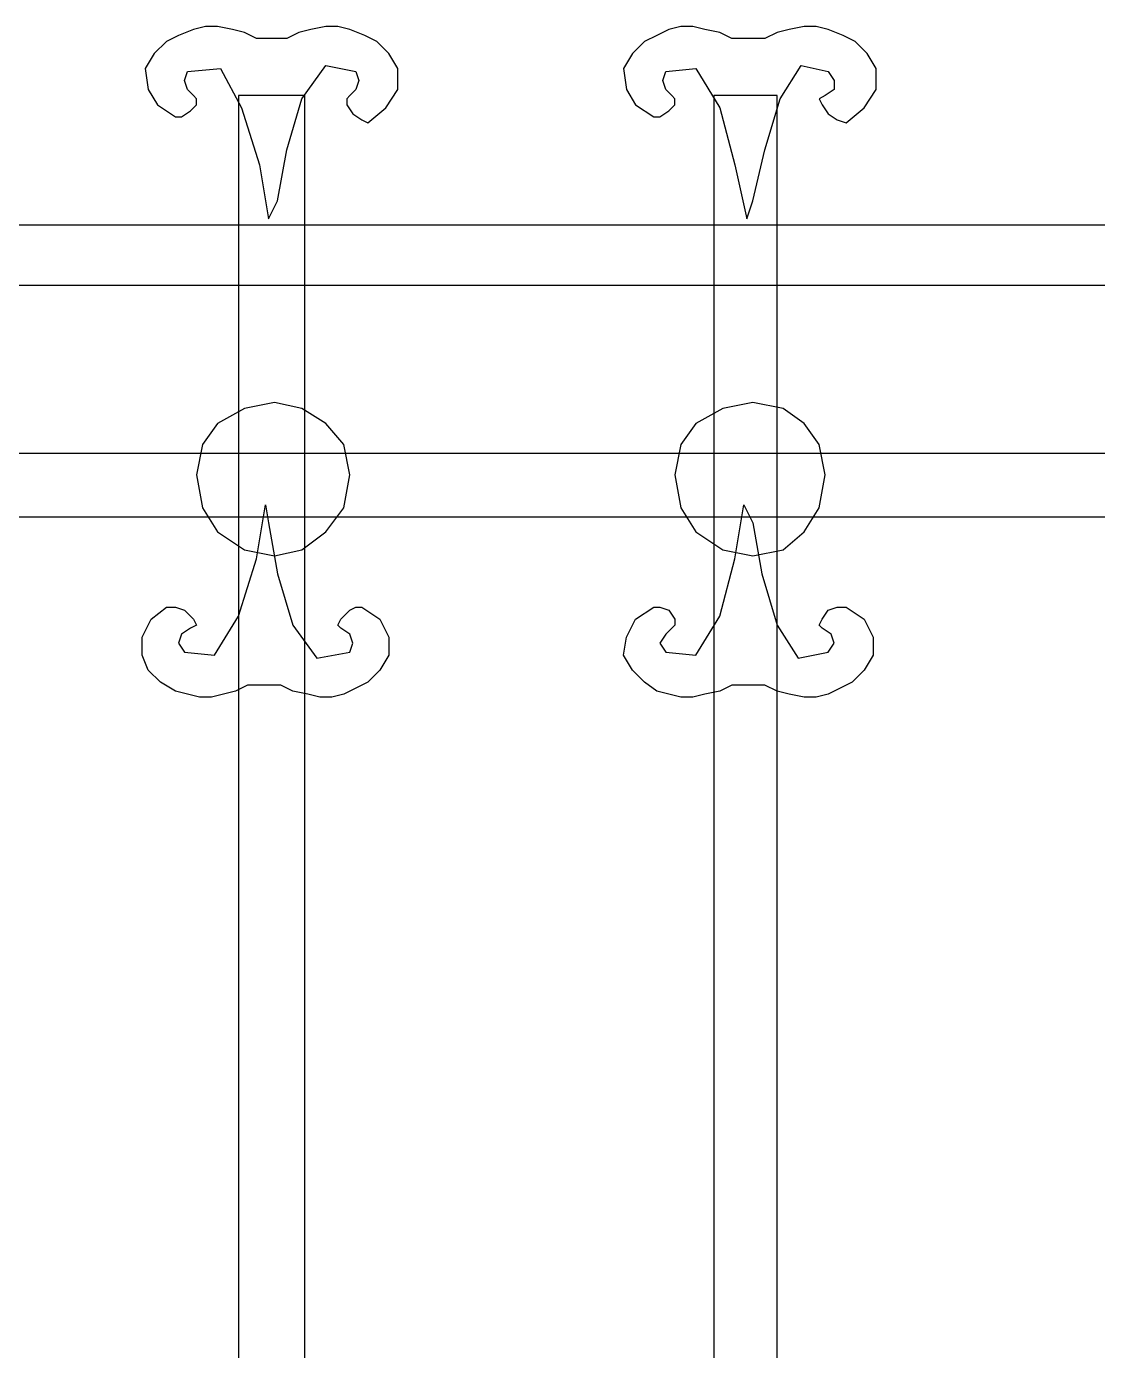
# Model space of a CAD drawing. Header units: centimetres. Extents: x -44.8 to 53, y -30.8 to 53.
# Drawn here: x 3.77 to 26.84, y 24.5 to 53.02 of the extents above; entities that cross this region are included whole.
import ezdxf

# ---------------------------------------------------------------- set-up
doc = ezdxf.new("R2010")
doc.units = ezdxf.units.CM
doc.header["$MEASUREMENT"] = 0
doc.layers.add('layer 1', color=7, linetype='Continuous')

msp = doc.modelspace()

# ---------------------------------------------------------------- linework, layer by layer
at = {"layer": 'layer 1', "color": 156}
for points, knots in [([(8.72771, 52.75843), (8.72771, 52.75843), (9.3755, 52.75843), (9.3755, 52.75843), (9.3755, 52.75843), (9.3755, 52.75843), (9.3755, 52.75843), (9.3755, 52.75843), (9.3755, 52.75843), (9.3755, 52.75843), (9.63461, 52.88799), (9.63461, 52.88799), (9.63461, 52.88799), (9.63461, 52.88799), (9.89372, 52.95277), (9.89372, 52.95277), (9.89372, 52.95277), (9.89372, 52.95277), (10.21762, 53.01755), (10.21762, 53.01755), (10.21762, 53.01755), (10.21762, 53.01755), (10.47673, 53.01755), (10.47673, 53.01755), (10.47673, 53.01755), (10.47673, 53.01755), (10.73584, 52.95277), (10.73584, 52.95277), (10.73584, 52.95277), (10.73584, 52.95277), (11.05974, 52.82321), (11.05974, 52.82321), (11.05974, 52.82321), (11.05974, 52.82321), (11.31885, 52.69365), (11.31885, 52.69365), (11.31885, 52.69365), (11.31885, 52.69365), (11.57797, 52.43454), (11.57797, 52.43454), (11.57797, 52.43454), (11.57797, 52.43454), (11.7723, 52.11065), (11.7723, 52.11065), (11.7723, 52.11065), (11.7723, 52.11065), (11.7723, 51.6572), (11.7723, 51.6572), (11.7723, 51.6572), (11.7723, 51.6572), (11.51319, 51.26852), (11.51319, 51.26852), (11.51319, 51.26852), (11.51319, 51.26852), (11.12452, 50.94463), (11.12452, 50.94463), (11.12452, 50.94463), (11.12452, 50.94463), (10.99496, 51.00941), (10.99496, 51.00941), (10.99496, 51.00941), (10.99496, 51.00941), (10.80062, 51.13897), (10.80062, 51.13897), (10.80062, 51.13897), (10.80062, 51.13897), (10.67107, 51.3333), (10.67107, 51.3333), (10.67107, 51.3333), (10.67107, 51.3333), (10.67107, 51.46286), (10.67107, 51.46286), (10.67107, 51.46286), (10.67107, 51.46286), (10.73584, 51.52764), (10.73584, 51.52764), (10.73584, 51.52764), (10.73584, 51.52764), (10.8654, 51.6572), (10.8654, 51.6572), (10.8654, 51.6572), (10.8654, 51.6572), (10.93018, 51.85153), (10.93018, 51.85153), (10.93018, 51.85153), (10.93018, 51.85153), (10.8654, 52.04587), (10.8654, 52.04587), (10.8654, 52.04587), (10.8654, 52.04587), (10.21762, 52.17542), (10.21762, 52.17542), (10.21762, 52.17542), (10.21762, 52.17542), (9.69939, 51.46286), (9.69939, 51.46286), (9.69939, 51.46286), (9.69939, 51.46286), (9.3755, 50.36163), (9.3755, 50.36163), (9.3755, 50.36163), (9.3755, 50.36163), (9.18116, 49.26039), (9.18116, 49.26039), (9.18116, 49.26039), (9.18116, 49.26039), (8.98682, 48.87172), (8.98682, 48.87172), (8.98682, 48.87172), (8.98682, 48.87172), (8.79249, 50.03773), (8.79249, 50.03773), (8.79249, 50.03773), (8.79249, 50.03773), (8.40382, 51.26852), (8.40382, 51.26852), (8.40382, 51.26852), (8.40382, 51.26852), (7.95037, 52.11065), (7.95037, 52.11065), (7.95037, 52.11065), (7.95037, 52.11065), (7.2378, 52.04587), (7.2378, 52.04587), (7.2378, 52.04587), (7.2378, 52.04587), (7.17302, 51.85153), (7.17302, 51.85153), (7.17302, 51.85153), (7.17302, 51.85153), (7.2378, 51.6572), (7.2378, 51.6572), (7.2378, 51.6572), (7.2378, 51.6572), (7.36736, 51.52764), (7.36736, 51.52764), (7.36736, 51.52764), (7.36736, 51.52764), (7.43214, 51.46286), (7.43214, 51.46286), (7.43214, 51.46286), (7.43214, 51.46286), (7.43214, 51.3333), (7.43214, 51.3333), (7.43214, 51.3333), (7.43214, 51.3333), (7.30258, 51.20375), (7.30258, 51.20375), (7.30258, 51.20375), (7.30258, 51.20375), (7.10825, 51.07419), (7.10825, 51.07419), (7.10825, 51.07419), (7.10825, 51.07419), (6.97869, 51.07419), (6.97869, 51.07419), (6.97869, 51.07419), (6.97869, 51.07419), (6.59002, 51.3333), (6.59002, 51.3333), (6.59002, 51.3333), (6.59002, 51.3333), (6.39568, 51.6572), (6.39568, 51.6572), (6.39568, 51.6572), (6.39568, 51.6572), (6.3309, 52.11065), (6.3309, 52.11065), (6.3309, 52.11065), (6.3309, 52.11065), (6.52524, 52.43454), (6.52524, 52.43454), (6.52524, 52.43454), (6.52524, 52.43454), (6.78435, 52.69365), (6.78435, 52.69365), (6.78435, 52.69365), (6.78435, 52.69365), (7.04347, 52.82321), (7.04347, 52.82321), (7.04347, 52.82321), (7.04347, 52.82321), (7.36736, 52.95277), (7.36736, 52.95277), (7.36736, 52.95277), (7.36736, 52.95277), (7.62647, 53.01755), (7.62647, 53.01755), (7.62647, 53.01755), (7.62647, 53.01755), (7.88559, 53.01755), (7.88559, 53.01755), (7.88559, 53.01755), (7.88559, 53.01755), (8.20948, 52.95277), (8.20948, 52.95277), (8.20948, 52.95277), (8.20948, 52.95277), (8.4686, 52.88799), (8.4686, 52.88799), (8.4686, 52.88799), (8.4686, 52.88799), (8.72771, 52.75843), (8.72771, 52.75843), (8.72771, 52.75843), (8.72771, 52.75843), (8.72771, 52.75843), (8.72771, 52.75843)], [0, 0, 0, 0, 0.01923077, 0.01923077, 0.01923077, 0.01923077, 0.03846154, 0.03846154, 0.03846154, 0.03846154, 0.05769231, 0.05769231, 0.05769231, 0.05769231, 0.07692308, 0.07692308, 0.07692308, 0.07692308, 0.09615385, 0.09615385, 0.09615385, 0.09615385, 0.11538462, 0.11538462, 0.11538462, 0.11538462, 0.13461538, 0.13461538, 0.13461538, 0.13461538, 0.15384615, 0.15384615, 0.15384615, 0.15384615, 0.17307692, 0.17307692, 0.17307692, 0.17307692, 0.19230769, 0.19230769, 0.19230769, 0.19230769, 0.21153846, 0.21153846, 0.21153846, 0.21153846, 0.23076923, 0.23076923, 0.23076923, 0.23076923, 0.25, 0.25, 0.25, 0.25, 0.26923077, 0.26923077, 0.26923077, 0.26923077, 0.28846154, 0.28846154, 0.28846154, 0.28846154, 0.30769231, 0.30769231, 0.30769231, 0.30769231, 0.32692308, 0.32692308, 0.32692308, 0.32692308, 0.34615385, 0.34615385, 0.34615385, 0.34615385, 0.36538462, 0.36538462, 0.36538462, 0.36538462, 0.38461538, 0.38461538, 0.38461538, 0.38461538, 0.40384615, 0.40384615, 0.40384615, 0.40384615, 0.42307692, 0.42307692, 0.42307692, 0.42307692, 0.44230769, 0.44230769, 0.44230769, 0.44230769, 0.46153846, 0.46153846, 0.46153846, 0.46153846, 0.48076923, 0.48076923, 0.48076923, 0.48076923, 0.5, 0.5, 0.5, 0.5, 0.51923077, 0.51923077, 0.51923077, 0.51923077, 0.53846154, 0.53846154, 0.53846154, 0.53846154, 0.55769231, 0.55769231, 0.55769231, 0.55769231, 0.57692308, 0.57692308, 0.57692308, 0.57692308, 0.59615385, 0.59615385, 0.59615385, 0.59615385, 0.61538462, 0.61538462, 0.61538462, 0.61538462, 0.63461538, 0.63461538, 0.63461538, 0.63461538, 0.65384615, 0.65384615, 0.65384615, 0.65384615, 0.67307692, 0.67307692, 0.67307692, 0.67307692, 0.69230769, 0.69230769, 0.69230769, 0.69230769, 0.71153846, 0.71153846, 0.71153846, 0.71153846, 0.73076923, 0.73076923, 0.73076923, 0.73076923, 0.75, 0.75, 0.75, 0.75, 0.76923077, 0.76923077, 0.76923077, 0.76923077, 0.78846154, 0.78846154, 0.78846154, 0.78846154, 0.80769231, 0.80769231, 0.80769231, 0.80769231, 0.82692308, 0.82692308, 0.82692308, 0.82692308, 0.84615385, 0.84615385, 0.84615385, 0.84615385, 0.86538462, 0.86538462, 0.86538462, 0.86538462, 0.88461538, 0.88461538, 0.88461538, 0.88461538, 0.90384615, 0.90384615, 0.90384615, 0.90384615, 0.92307692, 0.92307692, 0.92307692, 0.92307692, 0.94230769, 0.94230769, 0.94230769, 0.94230769, 0.96153846, 0.96153846, 0.96153846, 0.96153846, 0.98076923, 0.98076923, 0.98076923, 0.98076923, 1, 1, 1, 1]), ([(18.96272, 52.75843), (18.96272, 52.75843), (19.67528, 52.75843), (19.67528, 52.75843), (19.67528, 52.75843), (19.67528, 52.75843), (19.67528, 52.75843), (19.67528, 52.75843), (19.67528, 52.75843), (19.67528, 52.75843), (19.9344, 52.88799), (19.9344, 52.88799), (19.9344, 52.88799), (19.9344, 52.88799), (20.19351, 52.95277), (20.19351, 52.95277), (20.19351, 52.95277), (20.19351, 52.95277), (20.51741, 53.01755), (20.51741, 53.01755), (20.51741, 53.01755), (20.51741, 53.01755), (20.77652, 53.01755), (20.77652, 53.01755), (20.77652, 53.01755), (20.77652, 53.01755), (21.03563, 52.95277), (21.03563, 52.95277), (21.03563, 52.95277), (21.03563, 52.95277), (21.35953, 52.82321), (21.35953, 52.82321), (21.35953, 52.82321), (21.35953, 52.82321), (21.61864, 52.69365), (21.61864, 52.69365), (21.61864, 52.69365), (21.61864, 52.69365), (21.87775, 52.43454), (21.87775, 52.43454), (21.87775, 52.43454), (21.87775, 52.43454), (22.07209, 52.11065), (22.07209, 52.11065), (22.07209, 52.11065), (22.07209, 52.11065), (22.07209, 51.6572), (22.07209, 51.6572), (22.07209, 51.6572), (22.07209, 51.6572), (21.81298, 51.26852), (21.81298, 51.26852), (21.81298, 51.26852), (21.81298, 51.26852), (21.4243, 50.94463), (21.4243, 50.94463), (21.4243, 50.94463), (21.4243, 50.94463), (21.22997, 51.00941), (21.22997, 51.00941), (21.22997, 51.00941), (21.22997, 51.00941), (21.03563, 51.13897), (21.03563, 51.13897), (21.03563, 51.13897), (21.03563, 51.13897), (20.90608, 51.3333), (20.90608, 51.3333), (20.90608, 51.3333), (20.90608, 51.3333), (20.8413, 51.46286), (20.8413, 51.46286), (20.8413, 51.46286), (20.8413, 51.46286), (20.97085, 51.52764), (20.97085, 51.52764), (20.97085, 51.52764), (20.97085, 51.52764), (21.16519, 51.6572), (21.16519, 51.6572), (21.16519, 51.6572), (21.16519, 51.6572), (21.16519, 51.85153), (21.16519, 51.85153), (21.16519, 51.85153), (21.16519, 51.85153), (21.03563, 52.04587), (21.03563, 52.04587), (21.03563, 52.04587), (21.03563, 52.04587), (20.45263, 52.17542), (20.45263, 52.17542), (20.45263, 52.17542), (20.45263, 52.17542), (19.99918, 51.46286), (19.99918, 51.46286), (19.99918, 51.46286), (19.99918, 51.46286), (19.67528, 50.36163), (19.67528, 50.36163), (19.67528, 50.36163), (19.67528, 50.36163), (19.41617, 49.26039), (19.41617, 49.26039), (19.41617, 49.26039), (19.41617, 49.26039), (19.28661, 48.87172), (19.28661, 48.87172), (19.28661, 48.87172), (19.28661, 48.87172), (19.0275, 50.03773), (19.0275, 50.03773), (19.0275, 50.03773), (19.0275, 50.03773), (18.70361, 51.26852), (18.70361, 51.26852), (18.70361, 51.26852), (18.70361, 51.26852), (18.18538, 52.11065), (18.18538, 52.11065), (18.18538, 52.11065), (18.18538, 52.11065), (17.53759, 52.04587), (17.53759, 52.04587), (17.53759, 52.04587), (17.53759, 52.04587), (17.47281, 51.85153), (17.47281, 51.85153), (17.47281, 51.85153), (17.47281, 51.85153), (17.53759, 51.6572), (17.53759, 51.6572), (17.53759, 51.6572), (17.53759, 51.6572), (17.66715, 51.52764), (17.66715, 51.52764), (17.66715, 51.52764), (17.66715, 51.52764), (17.73193, 51.46286), (17.73193, 51.46286), (17.73193, 51.46286), (17.73193, 51.46286), (17.73193, 51.3333), (17.73193, 51.3333), (17.73193, 51.3333), (17.73193, 51.3333), (17.60237, 51.20375), (17.60237, 51.20375), (17.60237, 51.20375), (17.60237, 51.20375), (17.40803, 51.07419), (17.40803, 51.07419), (17.40803, 51.07419), (17.40803, 51.07419), (17.27848, 51.07419), (17.27848, 51.07419), (17.27848, 51.07419), (17.27848, 51.07419), (16.88981, 51.3333), (16.88981, 51.3333), (16.88981, 51.3333), (16.88981, 51.3333), (16.69547, 51.6572), (16.69547, 51.6572), (16.69547, 51.6572), (16.69547, 51.6572), (16.63069, 52.11065), (16.63069, 52.11065), (16.63069, 52.11065), (16.63069, 52.11065), (16.82503, 52.43454), (16.82503, 52.43454), (16.82503, 52.43454), (16.82503, 52.43454), (17.08414, 52.69365), (17.08414, 52.69365), (17.08414, 52.69365), (17.08414, 52.69365), (17.34326, 52.82321), (17.34326, 52.82321), (17.34326, 52.82321), (17.34326, 52.82321), (17.60237, 52.95277), (17.60237, 52.95277), (17.60237, 52.95277), (17.60237, 52.95277), (17.86148, 53.01755), (17.86148, 53.01755), (17.86148, 53.01755), (17.86148, 53.01755), (18.1206, 53.01755), (18.1206, 53.01755), (18.1206, 53.01755), (18.1206, 53.01755), (18.37971, 52.95277), (18.37971, 52.95277), (18.37971, 52.95277), (18.37971, 52.95277), (18.70361, 52.88799), (18.70361, 52.88799), (18.70361, 52.88799), (18.70361, 52.88799), (18.96272, 52.75843), (18.96272, 52.75843), (18.96272, 52.75843), (18.96272, 52.75843), (18.96272, 52.75843), (18.96272, 52.75843)], [0, 0, 0, 0, 0.01923077, 0.01923077, 0.01923077, 0.01923077, 0.03846154, 0.03846154, 0.03846154, 0.03846154, 0.05769231, 0.05769231, 0.05769231, 0.05769231, 0.07692308, 0.07692308, 0.07692308, 0.07692308, 0.09615385, 0.09615385, 0.09615385, 0.09615385, 0.11538462, 0.11538462, 0.11538462, 0.11538462, 0.13461538, 0.13461538, 0.13461538, 0.13461538, 0.15384615, 0.15384615, 0.15384615, 0.15384615, 0.17307692, 0.17307692, 0.17307692, 0.17307692, 0.19230769, 0.19230769, 0.19230769, 0.19230769, 0.21153846, 0.21153846, 0.21153846, 0.21153846, 0.23076923, 0.23076923, 0.23076923, 0.23076923, 0.25, 0.25, 0.25, 0.25, 0.26923077, 0.26923077, 0.26923077, 0.26923077, 0.28846154, 0.28846154, 0.28846154, 0.28846154, 0.30769231, 0.30769231, 0.30769231, 0.30769231, 0.32692308, 0.32692308, 0.32692308, 0.32692308, 0.34615385, 0.34615385, 0.34615385, 0.34615385, 0.36538462, 0.36538462, 0.36538462, 0.36538462, 0.38461538, 0.38461538, 0.38461538, 0.38461538, 0.40384615, 0.40384615, 0.40384615, 0.40384615, 0.42307692, 0.42307692, 0.42307692, 0.42307692, 0.44230769, 0.44230769, 0.44230769, 0.44230769, 0.46153846, 0.46153846, 0.46153846, 0.46153846, 0.48076923, 0.48076923, 0.48076923, 0.48076923, 0.5, 0.5, 0.5, 0.5, 0.51923077, 0.51923077, 0.51923077, 0.51923077, 0.53846154, 0.53846154, 0.53846154, 0.53846154, 0.55769231, 0.55769231, 0.55769231, 0.55769231, 0.57692308, 0.57692308, 0.57692308, 0.57692308, 0.59615385, 0.59615385, 0.59615385, 0.59615385, 0.61538462, 0.61538462, 0.61538462, 0.61538462, 0.63461538, 0.63461538, 0.63461538, 0.63461538, 0.65384615, 0.65384615, 0.65384615, 0.65384615, 0.67307692, 0.67307692, 0.67307692, 0.67307692, 0.69230769, 0.69230769, 0.69230769, 0.69230769, 0.71153846, 0.71153846, 0.71153846, 0.71153846, 0.73076923, 0.73076923, 0.73076923, 0.73076923, 0.75, 0.75, 0.75, 0.75, 0.76923077, 0.76923077, 0.76923077, 0.76923077, 0.78846154, 0.78846154, 0.78846154, 0.78846154, 0.80769231, 0.80769231, 0.80769231, 0.80769231, 0.82692308, 0.82692308, 0.82692308, 0.82692308, 0.84615385, 0.84615385, 0.84615385, 0.84615385, 0.86538462, 0.86538462, 0.86538462, 0.86538462, 0.88461538, 0.88461538, 0.88461538, 0.88461538, 0.90384615, 0.90384615, 0.90384615, 0.90384615, 0.92307692, 0.92307692, 0.92307692, 0.92307692, 0.94230769, 0.94230769, 0.94230769, 0.94230769, 0.96153846, 0.96153846, 0.96153846, 0.96153846, 0.98076923, 0.98076923, 0.98076923, 0.98076923, 1, 1, 1, 1]), ([(8.33904, -28.21475), (8.33904, -28.21475), (8.33904, 51.52764), (8.33904, 51.52764), (8.33904, 51.52764), (8.33904, 51.52764), (9.76417, 51.52764), (9.76417, 51.52764), (9.76417, 51.52764), (9.76417, 51.52764), (9.76417, -28.14997), (9.76417, -28.14997), (9.76417, -28.14997), (9.76417, -28.14997), (8.33904, -28.21475), (8.33904, -28.21475)], [0, 0, 0, 0, 0.25, 0.25, 0.25, 0.25, 0.5, 0.5, 0.5, 0.5, 0.75, 0.75, 0.75, 0.75, 1, 1, 1, 1]), ([(18.57405, -28.21475), (18.57405, -28.21475), (18.57405, 51.52764), (18.57405, 51.52764), (18.57405, 51.52764), (18.57405, 51.52764), (19.9344, 51.52764), (19.9344, 51.52764), (19.9344, 51.52764), (19.9344, 51.52764), (19.9344, -28.14997), (19.9344, -28.14997), (19.9344, -28.14997), (19.9344, -28.14997), (18.57405, -28.21475), (18.57405, -28.21475)], [0, 0, 0, 0, 0.25, 0.25, 0.25, 0.25, 0.5, 0.5, 0.5, 0.5, 0.75, 0.75, 0.75, 0.75, 1, 1, 1, 1]), ([(-39.59709, 48.74216), (-39.59709, 48.74216), (47.72439, 48.74216), (47.72439, 48.74216), (47.72439, 48.74216), (47.72439, 48.74216), (47.72439, 47.44659), (47.72439, 47.44659), (47.72439, 47.44659), (47.72439, 47.44659), (-39.59709, 47.44659), (-39.59709, 47.44659), (-39.59709, 47.44659), (-39.59709, 47.44659), (-39.59709, 48.74216), (-39.59709, 48.74216)], [0, 0, 0, 0, 0.25, 0.25, 0.25, 0.25, 0.5, 0.5, 0.5, 0.5, 0.75, 0.75, 0.75, 0.75, 1, 1, 1, 1]), ([(9.11638, 44.92023), (9.11638, 44.92023), (9.69939, 44.79067), (9.69939, 44.79067), (9.69939, 44.79067), (9.69939, 44.79067), (10.21762, 44.46678), (10.21762, 44.46678), (10.21762, 44.46678), (10.21762, 44.46678), (10.60629, 44.01333), (10.60629, 44.01333), (10.60629, 44.01333), (10.60629, 44.01333), (10.73584, 43.36554), (10.73584, 43.36554), (10.73584, 43.36554), (10.73584, 43.36554), (10.60629, 42.65298), (10.60629, 42.65298), (10.60629, 42.65298), (10.60629, 42.65298), (10.21762, 42.13475), (10.21762, 42.13475), (10.21762, 42.13475), (10.21762, 42.13475), (9.69939, 41.74608), (9.69939, 41.74608), (9.69939, 41.74608), (9.69939, 41.74608), (9.11638, 41.61652), (9.11638, 41.61652), (9.11638, 41.61652), (9.11638, 41.61652), (8.4686, 41.74608), (8.4686, 41.74608), (8.4686, 41.74608), (8.4686, 41.74608), (7.88559, 42.13475), (7.88559, 42.13475), (7.88559, 42.13475), (7.88559, 42.13475), (7.5617, 42.65298), (7.5617, 42.65298), (7.5617, 42.65298), (7.5617, 42.65298), (7.43214, 43.36554), (7.43214, 43.36554), (7.43214, 43.36554), (7.43214, 43.36554), (7.5617, 44.01333), (7.5617, 44.01333), (7.5617, 44.01333), (7.5617, 44.01333), (7.88559, 44.46678), (7.88559, 44.46678), (7.88559, 44.46678), (7.88559, 44.46678), (8.4686, 44.79067), (8.4686, 44.79067), (8.4686, 44.79067), (8.4686, 44.79067), (9.11638, 44.92023), (9.11638, 44.92023)], [0, 0, 0, 0, 0.0625, 0.0625, 0.0625, 0.0625, 0.125, 0.125, 0.125, 0.125, 0.1875, 0.1875, 0.1875, 0.1875, 0.25, 0.25, 0.25, 0.25, 0.3125, 0.3125, 0.3125, 0.3125, 0.375, 0.375, 0.375, 0.375, 0.4375, 0.4375, 0.4375, 0.4375, 0.5, 0.5, 0.5, 0.5, 0.5625, 0.5625, 0.5625, 0.5625, 0.625, 0.625, 0.625, 0.625, 0.6875, 0.6875, 0.6875, 0.6875, 0.75, 0.75, 0.75, 0.75, 0.8125, 0.8125, 0.8125, 0.8125, 0.875, 0.875, 0.875, 0.875, 0.9375, 0.9375, 0.9375, 0.9375, 1, 1, 1, 1]), ([(19.41617, 44.92023), (19.41617, 44.92023), (20.06396, 44.79067), (20.06396, 44.79067), (20.06396, 44.79067), (20.06396, 44.79067), (20.51741, 44.46678), (20.51741, 44.46678), (20.51741, 44.46678), (20.51741, 44.46678), (20.8413, 44.01333), (20.8413, 44.01333), (20.8413, 44.01333), (20.8413, 44.01333), (20.97085, 43.36554), (20.97085, 43.36554), (20.97085, 43.36554), (20.97085, 43.36554), (20.8413, 42.65298), (20.8413, 42.65298), (20.8413, 42.65298), (20.8413, 42.65298), (20.51741, 42.13475), (20.51741, 42.13475), (20.51741, 42.13475), (20.51741, 42.13475), (20.06396, 41.74608), (20.06396, 41.74608), (20.06396, 41.74608), (20.06396, 41.74608), (19.41617, 41.61652), (19.41617, 41.61652), (19.41617, 41.61652), (19.41617, 41.61652), (18.76838, 41.74608), (18.76838, 41.74608), (18.76838, 41.74608), (18.76838, 41.74608), (18.18538, 42.13475), (18.18538, 42.13475), (18.18538, 42.13475), (18.18538, 42.13475), (17.86148, 42.65298), (17.86148, 42.65298), (17.86148, 42.65298), (17.86148, 42.65298), (17.73193, 43.36554), (17.73193, 43.36554), (17.73193, 43.36554), (17.73193, 43.36554), (17.86148, 44.01333), (17.86148, 44.01333), (17.86148, 44.01333), (17.86148, 44.01333), (18.18538, 44.46678), (18.18538, 44.46678), (18.18538, 44.46678), (18.18538, 44.46678), (18.76838, 44.79067), (18.76838, 44.79067), (18.76838, 44.79067), (18.76838, 44.79067), (19.41617, 44.92023), (19.41617, 44.92023)], [0, 0, 0, 0, 0.0625, 0.0625, 0.0625, 0.0625, 0.125, 0.125, 0.125, 0.125, 0.1875, 0.1875, 0.1875, 0.1875, 0.25, 0.25, 0.25, 0.25, 0.3125, 0.3125, 0.3125, 0.3125, 0.375, 0.375, 0.375, 0.375, 0.4375, 0.4375, 0.4375, 0.4375, 0.5, 0.5, 0.5, 0.5, 0.5625, 0.5625, 0.5625, 0.5625, 0.625, 0.625, 0.625, 0.625, 0.6875, 0.6875, 0.6875, 0.6875, 0.75, 0.75, 0.75, 0.75, 0.8125, 0.8125, 0.8125, 0.8125, 0.875, 0.875, 0.875, 0.875, 0.9375, 0.9375, 0.9375, 0.9375, 1, 1, 1, 1]), ([(-39.59709, 43.81899), (-39.59709, 43.81899), (47.72439, 43.81899), (47.72439, 43.81899), (47.72439, 43.81899), (47.72439, 43.81899), (47.72439, 42.45864), (47.72439, 42.45864), (47.72439, 42.45864), (47.72439, 42.45864), (-39.59709, 42.45864), (-39.59709, 42.45864), (-39.59709, 42.45864), (-39.59709, 42.45864), (-39.59709, 43.81899), (-39.59709, 43.81899)], [0, 0, 0, 0, 0.25, 0.25, 0.25, 0.25, 0.5, 0.5, 0.5, 0.5, 0.75, 0.75, 0.75, 0.75, 1, 1, 1, 1]), ([(8.53337, 38.83104), (8.53337, 38.83104), (9.24594, 38.83104), (9.24594, 38.83104), (9.24594, 38.83104), (9.24594, 38.83104), (9.24594, 38.83104), (9.24594, 38.83104), (9.24594, 38.83104), (9.24594, 38.83104), (9.50505, 38.70149), (9.50505, 38.70149), (9.50505, 38.70149), (9.50505, 38.70149), (9.82894, 38.63671), (9.82894, 38.63671), (9.82894, 38.63671), (9.82894, 38.63671), (10.08806, 38.57193), (10.08806, 38.57193), (10.08806, 38.57193), (10.08806, 38.57193), (10.34717, 38.57193), (10.34717, 38.57193), (10.34717, 38.57193), (10.34717, 38.57193), (10.60629, 38.63671), (10.60629, 38.63671), (10.60629, 38.63671), (10.60629, 38.63671), (10.8654, 38.76627), (10.8654, 38.76627), (10.8654, 38.76627), (10.8654, 38.76627), (11.12452, 38.89582), (11.12452, 38.89582), (11.12452, 38.89582), (11.12452, 38.89582), (11.38363, 39.15494), (11.38363, 39.15494), (11.38363, 39.15494), (11.38363, 39.15494), (11.57797, 39.47883), (11.57797, 39.47883), (11.57797, 39.47883), (11.57797, 39.47883), (11.57797, 39.8675), (11.57797, 39.8675), (11.57797, 39.8675), (11.57797, 39.8675), (11.38363, 40.25617), (11.38363, 40.25617), (11.38363, 40.25617), (11.38363, 40.25617), (10.99496, 40.51529), (10.99496, 40.51529), (10.99496, 40.51529), (10.99496, 40.51529), (10.8654, 40.51529), (10.8654, 40.51529), (10.8654, 40.51529), (10.8654, 40.51529), (10.73584, 40.45051), (10.73584, 40.45051), (10.73584, 40.45051), (10.73584, 40.45051), (10.54151, 40.25617), (10.54151, 40.25617), (10.54151, 40.25617), (10.54151, 40.25617), (10.47673, 40.12661), (10.47673, 40.12661), (10.47673, 40.12661), (10.47673, 40.12661), (10.54151, 40.06184), (10.54151, 40.06184), (10.54151, 40.06184), (10.54151, 40.06184), (10.73584, 39.93228), (10.73584, 39.93228), (10.73584, 39.93228), (10.73584, 39.93228), (10.80062, 39.73794), (10.80062, 39.73794), (10.80062, 39.73794), (10.80062, 39.73794), (10.73584, 39.54361), (10.73584, 39.54361), (10.73584, 39.54361), (10.73584, 39.54361), (10.02328, 39.41405), (10.02328, 39.41405), (10.02328, 39.41405), (10.02328, 39.41405), (9.50505, 40.12661), (9.50505, 40.12661), (9.50505, 40.12661), (9.50505, 40.12661), (9.18116, 41.22785), (9.18116, 41.22785), (9.18116, 41.22785), (9.18116, 41.22785), (8.98682, 42.32909), (8.98682, 42.32909), (8.98682, 42.32909), (8.98682, 42.32909), (8.92205, 42.71776), (8.92205, 42.71776), (8.92205, 42.71776), (8.92205, 42.71776), (8.72771, 41.55174), (8.72771, 41.55174), (8.72771, 41.55174), (8.72771, 41.55174), (8.33904, 40.32095), (8.33904, 40.32095), (8.33904, 40.32095), (8.33904, 40.32095), (7.82081, 39.47883), (7.82081, 39.47883), (7.82081, 39.47883), (7.82081, 39.47883), (7.17302, 39.54361), (7.17302, 39.54361), (7.17302, 39.54361), (7.17302, 39.54361), (7.04347, 39.73794), (7.04347, 39.73794), (7.04347, 39.73794), (7.04347, 39.73794), (7.10825, 39.93228), (7.10825, 39.93228), (7.10825, 39.93228), (7.10825, 39.93228), (7.30258, 40.06184), (7.30258, 40.06184), (7.30258, 40.06184), (7.30258, 40.06184), (7.43214, 40.12661), (7.43214, 40.12661), (7.43214, 40.12661), (7.43214, 40.12661), (7.36736, 40.25617), (7.36736, 40.25617), (7.36736, 40.25617), (7.36736, 40.25617), (7.17302, 40.45051), (7.17302, 40.45051), (7.17302, 40.45051), (7.17302, 40.45051), (6.97869, 40.51529), (6.97869, 40.51529), (6.97869, 40.51529), (6.97869, 40.51529), (6.78435, 40.51529), (6.78435, 40.51529), (6.78435, 40.51529), (6.78435, 40.51529), (6.46046, 40.25617), (6.46046, 40.25617), (6.46046, 40.25617), (6.46046, 40.25617), (6.26612, 39.8675), (6.26612, 39.8675), (6.26612, 39.8675), (6.26612, 39.8675), (6.26612, 39.47883), (6.26612, 39.47883), (6.26612, 39.47883), (6.26612, 39.47883), (6.39568, 39.15494), (6.39568, 39.15494), (6.39568, 39.15494), (6.39568, 39.15494), (6.6548, 38.89582), (6.6548, 38.89582), (6.6548, 38.89582), (6.6548, 38.89582), (6.97869, 38.70149), (6.97869, 38.70149), (6.97869, 38.70149), (6.97869, 38.70149), (7.2378, 38.63671), (7.2378, 38.63671), (7.2378, 38.63671), (7.2378, 38.63671), (7.49692, 38.57193), (7.49692, 38.57193), (7.49692, 38.57193), (7.49692, 38.57193), (7.75603, 38.57193), (7.75603, 38.57193), (7.75603, 38.57193), (7.75603, 38.57193), (8.01515, 38.63671), (8.01515, 38.63671), (8.01515, 38.63671), (8.01515, 38.63671), (8.27426, 38.70149), (8.27426, 38.70149), (8.27426, 38.70149), (8.27426, 38.70149), (8.53337, 38.83104), (8.53337, 38.83104), (8.53337, 38.83104), (8.53337, 38.83104), (8.53337, 38.83104), (8.53337, 38.83104)], [0, 0, 0, 0, 0.01923077, 0.01923077, 0.01923077, 0.01923077, 0.03846154, 0.03846154, 0.03846154, 0.03846154, 0.05769231, 0.05769231, 0.05769231, 0.05769231, 0.07692308, 0.07692308, 0.07692308, 0.07692308, 0.09615385, 0.09615385, 0.09615385, 0.09615385, 0.11538462, 0.11538462, 0.11538462, 0.11538462, 0.13461538, 0.13461538, 0.13461538, 0.13461538, 0.15384615, 0.15384615, 0.15384615, 0.15384615, 0.17307692, 0.17307692, 0.17307692, 0.17307692, 0.19230769, 0.19230769, 0.19230769, 0.19230769, 0.21153846, 0.21153846, 0.21153846, 0.21153846, 0.23076923, 0.23076923, 0.23076923, 0.23076923, 0.25, 0.25, 0.25, 0.25, 0.26923077, 0.26923077, 0.26923077, 0.26923077, 0.28846154, 0.28846154, 0.28846154, 0.28846154, 0.30769231, 0.30769231, 0.30769231, 0.30769231, 0.32692308, 0.32692308, 0.32692308, 0.32692308, 0.34615385, 0.34615385, 0.34615385, 0.34615385, 0.36538462, 0.36538462, 0.36538462, 0.36538462, 0.38461538, 0.38461538, 0.38461538, 0.38461538, 0.40384615, 0.40384615, 0.40384615, 0.40384615, 0.42307692, 0.42307692, 0.42307692, 0.42307692, 0.44230769, 0.44230769, 0.44230769, 0.44230769, 0.46153846, 0.46153846, 0.46153846, 0.46153846, 0.48076923, 0.48076923, 0.48076923, 0.48076923, 0.5, 0.5, 0.5, 0.5, 0.51923077, 0.51923077, 0.51923077, 0.51923077, 0.53846154, 0.53846154, 0.53846154, 0.53846154, 0.55769231, 0.55769231, 0.55769231, 0.55769231, 0.57692308, 0.57692308, 0.57692308, 0.57692308, 0.59615385, 0.59615385, 0.59615385, 0.59615385, 0.61538462, 0.61538462, 0.61538462, 0.61538462, 0.63461538, 0.63461538, 0.63461538, 0.63461538, 0.65384615, 0.65384615, 0.65384615, 0.65384615, 0.67307692, 0.67307692, 0.67307692, 0.67307692, 0.69230769, 0.69230769, 0.69230769, 0.69230769, 0.71153846, 0.71153846, 0.71153846, 0.71153846, 0.73076923, 0.73076923, 0.73076923, 0.73076923, 0.75, 0.75, 0.75, 0.75, 0.76923077, 0.76923077, 0.76923077, 0.76923077, 0.78846154, 0.78846154, 0.78846154, 0.78846154, 0.80769231, 0.80769231, 0.80769231, 0.80769231, 0.82692308, 0.82692308, 0.82692308, 0.82692308, 0.84615385, 0.84615385, 0.84615385, 0.84615385, 0.86538462, 0.86538462, 0.86538462, 0.86538462, 0.88461538, 0.88461538, 0.88461538, 0.88461538, 0.90384615, 0.90384615, 0.90384615, 0.90384615, 0.92307692, 0.92307692, 0.92307692, 0.92307692, 0.94230769, 0.94230769, 0.94230769, 0.94230769, 0.96153846, 0.96153846, 0.96153846, 0.96153846, 0.98076923, 0.98076923, 0.98076923, 0.98076923, 1, 1, 1, 1]), ([(18.96272, 38.83104), (18.96272, 38.83104), (19.67528, 38.83104), (19.67528, 38.83104), (19.67528, 38.83104), (19.67528, 38.83104), (19.67528, 38.83104), (19.67528, 38.83104), (19.67528, 38.83104), (19.67528, 38.83104), (19.9344, 38.70149), (19.9344, 38.70149), (19.9344, 38.70149), (19.9344, 38.70149), (20.19351, 38.63671), (20.19351, 38.63671), (20.19351, 38.63671), (20.19351, 38.63671), (20.51741, 38.57193), (20.51741, 38.57193), (20.51741, 38.57193), (20.51741, 38.57193), (20.77652, 38.57193), (20.77652, 38.57193), (20.77652, 38.57193), (20.77652, 38.57193), (21.03563, 38.63671), (21.03563, 38.63671), (21.03563, 38.63671), (21.03563, 38.63671), (21.29475, 38.76627), (21.29475, 38.76627), (21.29475, 38.76627), (21.29475, 38.76627), (21.55386, 38.89582), (21.55386, 38.89582), (21.55386, 38.89582), (21.55386, 38.89582), (21.81298, 39.15494), (21.81298, 39.15494), (21.81298, 39.15494), (21.81298, 39.15494), (22.00731, 39.47883), (22.00731, 39.47883), (22.00731, 39.47883), (22.00731, 39.47883), (22.00731, 39.8675), (22.00731, 39.8675), (22.00731, 39.8675), (22.00731, 39.8675), (21.81298, 40.25617), (21.81298, 40.25617), (21.81298, 40.25617), (21.81298, 40.25617), (21.4243, 40.51529), (21.4243, 40.51529), (21.4243, 40.51529), (21.4243, 40.51529), (21.22997, 40.51529), (21.22997, 40.51529), (21.22997, 40.51529), (21.22997, 40.51529), (21.03563, 40.45051), (21.03563, 40.45051), (21.03563, 40.45051), (21.03563, 40.45051), (20.90608, 40.25617), (20.90608, 40.25617), (20.90608, 40.25617), (20.90608, 40.25617), (20.8413, 40.12661), (20.8413, 40.12661), (20.8413, 40.12661), (20.8413, 40.12661), (20.90608, 40.06184), (20.90608, 40.06184), (20.90608, 40.06184), (20.90608, 40.06184), (21.10041, 39.93228), (21.10041, 39.93228), (21.10041, 39.93228), (21.10041, 39.93228), (21.16519, 39.73794), (21.16519, 39.73794), (21.16519, 39.73794), (21.16519, 39.73794), (21.03563, 39.54361), (21.03563, 39.54361), (21.03563, 39.54361), (21.03563, 39.54361), (20.38785, 39.41405), (20.38785, 39.41405), (20.38785, 39.41405), (20.38785, 39.41405), (19.9344, 40.12661), (19.9344, 40.12661), (19.9344, 40.12661), (19.9344, 40.12661), (19.61051, 41.22785), (19.61051, 41.22785), (19.61051, 41.22785), (19.61051, 41.22785), (19.41617, 42.32909), (19.41617, 42.32909), (19.41617, 42.32909), (19.41617, 42.32909), (19.22183, 42.71776), (19.22183, 42.71776), (19.22183, 42.71776), (19.22183, 42.71776), (19.0275, 41.55174), (19.0275, 41.55174), (19.0275, 41.55174), (19.0275, 41.55174), (18.70361, 40.32095), (18.70361, 40.32095), (18.70361, 40.32095), (18.70361, 40.32095), (18.18538, 39.47883), (18.18538, 39.47883), (18.18538, 39.47883), (18.18538, 39.47883), (17.53759, 39.54361), (17.53759, 39.54361), (17.53759, 39.54361), (17.53759, 39.54361), (17.40803, 39.73794), (17.40803, 39.73794), (17.40803, 39.73794), (17.40803, 39.73794), (17.53759, 39.93228), (17.53759, 39.93228), (17.53759, 39.93228), (17.53759, 39.93228), (17.66715, 40.06184), (17.66715, 40.06184), (17.66715, 40.06184), (17.66715, 40.06184), (17.73193, 40.12661), (17.73193, 40.12661), (17.73193, 40.12661), (17.73193, 40.12661), (17.73193, 40.25617), (17.73193, 40.25617), (17.73193, 40.25617), (17.73193, 40.25617), (17.60237, 40.45051), (17.60237, 40.45051), (17.60237, 40.45051), (17.60237, 40.45051), (17.40803, 40.51529), (17.40803, 40.51529), (17.40803, 40.51529), (17.40803, 40.51529), (17.27848, 40.51529), (17.27848, 40.51529), (17.27848, 40.51529), (17.27848, 40.51529), (16.88981, 40.25617), (16.88981, 40.25617), (16.88981, 40.25617), (16.88981, 40.25617), (16.69547, 39.8675), (16.69547, 39.8675), (16.69547, 39.8675), (16.69547, 39.8675), (16.63069, 39.47883), (16.63069, 39.47883), (16.63069, 39.47883), (16.63069, 39.47883), (16.82503, 39.15494), (16.82503, 39.15494), (16.82503, 39.15494), (16.82503, 39.15494), (17.08414, 38.89582), (17.08414, 38.89582), (17.08414, 38.89582), (17.08414, 38.89582), (17.34326, 38.70149), (17.34326, 38.70149), (17.34326, 38.70149), (17.34326, 38.70149), (17.60237, 38.63671), (17.60237, 38.63671), (17.60237, 38.63671), (17.60237, 38.63671), (17.86148, 38.57193), (17.86148, 38.57193), (17.86148, 38.57193), (17.86148, 38.57193), (18.1206, 38.57193), (18.1206, 38.57193), (18.1206, 38.57193), (18.1206, 38.57193), (18.37971, 38.63671), (18.37971, 38.63671), (18.37971, 38.63671), (18.37971, 38.63671), (18.70361, 38.70149), (18.70361, 38.70149), (18.70361, 38.70149), (18.70361, 38.70149), (18.96272, 38.83104), (18.96272, 38.83104), (18.96272, 38.83104), (18.96272, 38.83104), (18.96272, 38.83104), (18.96272, 38.83104)], [0, 0, 0, 0, 0.01923077, 0.01923077, 0.01923077, 0.01923077, 0.03846154, 0.03846154, 0.03846154, 0.03846154, 0.05769231, 0.05769231, 0.05769231, 0.05769231, 0.07692308, 0.07692308, 0.07692308, 0.07692308, 0.09615385, 0.09615385, 0.09615385, 0.09615385, 0.11538462, 0.11538462, 0.11538462, 0.11538462, 0.13461538, 0.13461538, 0.13461538, 0.13461538, 0.15384615, 0.15384615, 0.15384615, 0.15384615, 0.17307692, 0.17307692, 0.17307692, 0.17307692, 0.19230769, 0.19230769, 0.19230769, 0.19230769, 0.21153846, 0.21153846, 0.21153846, 0.21153846, 0.23076923, 0.23076923, 0.23076923, 0.23076923, 0.25, 0.25, 0.25, 0.25, 0.26923077, 0.26923077, 0.26923077, 0.26923077, 0.28846154, 0.28846154, 0.28846154, 0.28846154, 0.30769231, 0.30769231, 0.30769231, 0.30769231, 0.32692308, 0.32692308, 0.32692308, 0.32692308, 0.34615385, 0.34615385, 0.34615385, 0.34615385, 0.36538462, 0.36538462, 0.36538462, 0.36538462, 0.38461538, 0.38461538, 0.38461538, 0.38461538, 0.40384615, 0.40384615, 0.40384615, 0.40384615, 0.42307692, 0.42307692, 0.42307692, 0.42307692, 0.44230769, 0.44230769, 0.44230769, 0.44230769, 0.46153846, 0.46153846, 0.46153846, 0.46153846, 0.48076923, 0.48076923, 0.48076923, 0.48076923, 0.5, 0.5, 0.5, 0.5, 0.51923077, 0.51923077, 0.51923077, 0.51923077, 0.53846154, 0.53846154, 0.53846154, 0.53846154, 0.55769231, 0.55769231, 0.55769231, 0.55769231, 0.57692308, 0.57692308, 0.57692308, 0.57692308, 0.59615385, 0.59615385, 0.59615385, 0.59615385, 0.61538462, 0.61538462, 0.61538462, 0.61538462, 0.63461538, 0.63461538, 0.63461538, 0.63461538, 0.65384615, 0.65384615, 0.65384615, 0.65384615, 0.67307692, 0.67307692, 0.67307692, 0.67307692, 0.69230769, 0.69230769, 0.69230769, 0.69230769, 0.71153846, 0.71153846, 0.71153846, 0.71153846, 0.73076923, 0.73076923, 0.73076923, 0.73076923, 0.75, 0.75, 0.75, 0.75, 0.76923077, 0.76923077, 0.76923077, 0.76923077, 0.78846154, 0.78846154, 0.78846154, 0.78846154, 0.80769231, 0.80769231, 0.80769231, 0.80769231, 0.82692308, 0.82692308, 0.82692308, 0.82692308, 0.84615385, 0.84615385, 0.84615385, 0.84615385, 0.86538462, 0.86538462, 0.86538462, 0.86538462, 0.88461538, 0.88461538, 0.88461538, 0.88461538, 0.90384615, 0.90384615, 0.90384615, 0.90384615, 0.92307692, 0.92307692, 0.92307692, 0.92307692, 0.94230769, 0.94230769, 0.94230769, 0.94230769, 0.96153846, 0.96153846, 0.96153846, 0.96153846, 0.98076923, 0.98076923, 0.98076923, 0.98076923, 1, 1, 1, 1])]:
    msp.add_open_spline(points, degree=3, knots=knots, dxfattribs=at)

doc.saveas('drawing.dxf')
